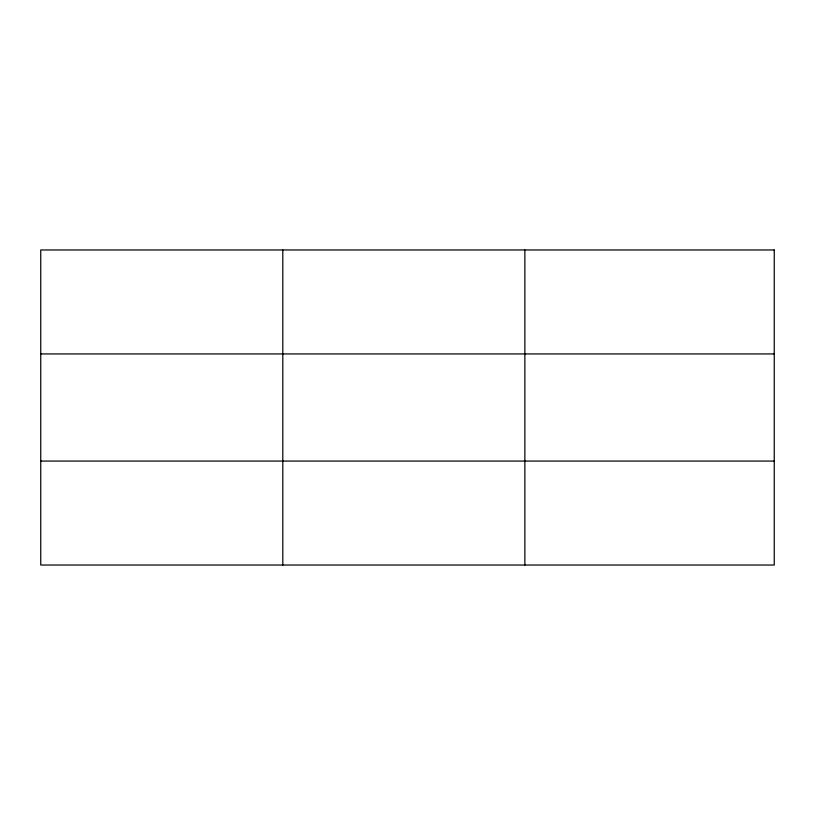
<?xml version="1.0" encoding="UTF-8"?>
<svg xmlns="http://www.w3.org/2000/svg" width="815" height="815" viewBox="0 0 815 815"><rect width="100%" height="100%" fill="white"/><g stroke="black" fill="none" stroke-linecap="round" stroke-linejoin="round"><path stroke-width="1.22" d="M282.805 249.971L282.805 565.029M524.86 249.971L524.86 565.029M40.75 353.934L774.25 353.934M40.75 461.066L774.25 461.066M774.25 249.971L774.25 565.029L40.75 565.029L40.75 249.971L774.25 249.971"/></g></svg>
